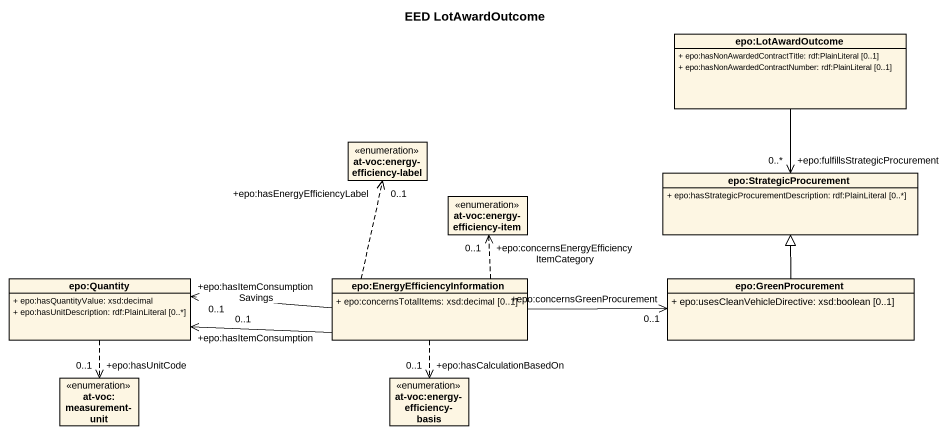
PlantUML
@startuml
title EED LotAwardOutcome
hide circle
hide empty members
skinparam classAttributeIconSize 0
class "epo:LotAwardOutcome" as epo_LotAwardOutcome {
  + epo:hasNonAwardedContractTitle: rdf:PlainLiteral [0..1]
  + epo:hasNonAwardedContractNumber: rdf:PlainLiteral [0..1]
}
enum "at-voc:energy-efficiency-label" as at_voc_energy_efficiency
class "epo:StrategicProcurement" as epo_StrategicProcurement {
  + epo:hasStrategicProcurementDescription: rdf:PlainLiteral [0..*]
}
enum "at-voc:energy-efficiency-item" as at_voc_energy_efficiency_2
class "epo:Quantity" as epo_Quantity {
  + epo:hasQuantityValue: xsd:decimal
  + epo:hasUnitDescription: rdf:PlainLiteral [0..*]
}
class "epo:EnergyEfficiencyInformation" as epo_EnergyEfficiencyInformat {
  + epo:concernsTotalItems: xsd:decimal [0..1]
}
class "epo:GreenProcurement" as epo_GreenProcurement {
  + epo:usesCleanVehicleDirective: xsd:boolean [0..1]
}
enum "at-voc:measurement-unit" as at_voc_measurement_unit
enum "at-voc:energy-efficiency-basis" as at_voc_energy_efficiency_3
epo_LotAwardOutcome --> "+epo:fulfillsStrategicProcurement\n0..*" epo_StrategicProcurement
epo_Quantity ..> "+epo:hasUnitCode\n0..1" at_voc_measurement_unit
epo_EnergyEfficiencyInformat .up.> "+epo:hasEnergyEfficiencyLabel\n0..1" at_voc_energy_efficiency
epo_EnergyEfficiencyInformat .up.> "+epo:concernsEnergyEfficiencyItemCategory\n0..1" at_voc_energy_efficiency_2
epo_EnergyEfficiencyInformat -left-> "+epo:hasItemConsumptionSavings\n0..1" epo_Quantity
epo_EnergyEfficiencyInformat -left-> "+epo:hasItemConsumption\n0..1" epo_Quantity
epo_EnergyEfficiencyInformat -right-> "+epo:concernsGreenProcurement\n0..1" epo_GreenProcurement
epo_EnergyEfficiencyInformat ..> "+epo:hasCalculationBasedOn\n0..1" at_voc_energy_efficiency_3
epo_GreenProcurement -up-|> epo_StrategicProcurement
@enduml
